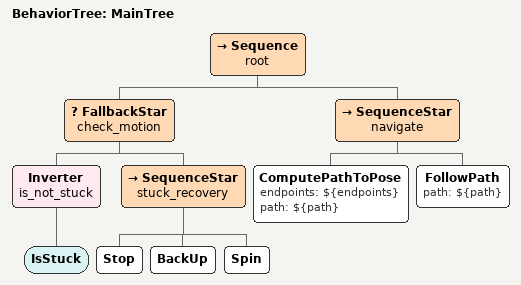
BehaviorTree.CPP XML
<root main_tree_to_execute="MainTree">
  <BehaviorTree ID="MainTree">
    <Sequence name="root">
      <FallbackStar name="check_motion">
        <Inverter name="is_not_stuck">
          <IsStuck/>
        </Inverter>
        <SequenceStar name="stuck_recovery">
          <Stop/>
          <BackUp/>
          <Spin/>
        </SequenceStar>
      </FallbackStar>
      <SequenceStar name="navigate">
        <ComputePathToPose endpoints="${endpoints}" path="${path}"/>
        <FollowPath path="${path}"/>
      </SequenceStar>
    </Sequence>
  </BehaviorTree>
</root>
